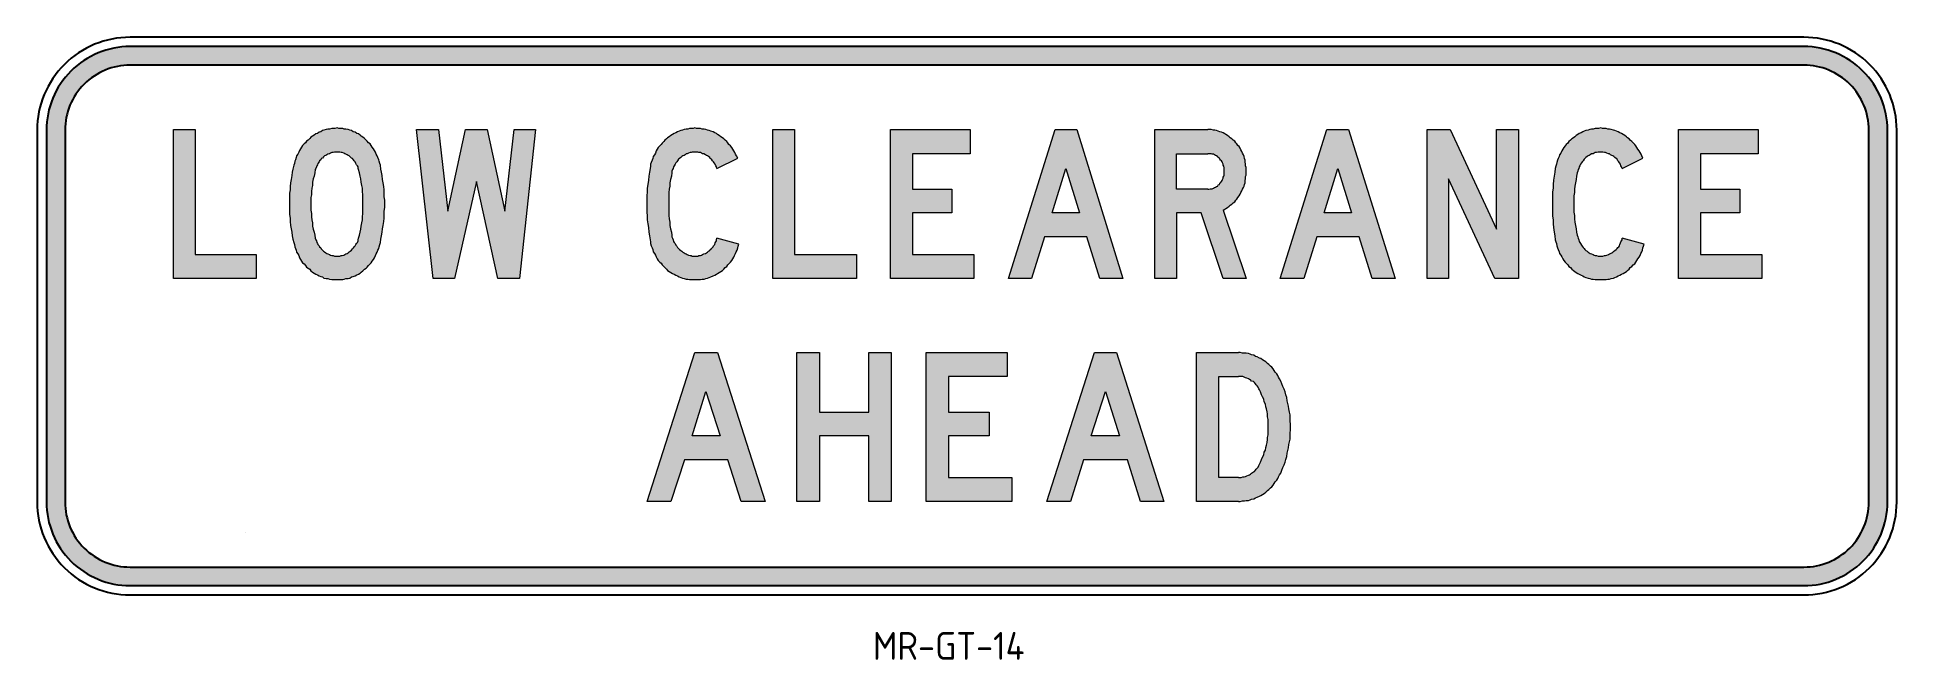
# Model space of a CAD drawing. Extents: x 90 to 290, y 117 to 184.
import ezdxf

# ---------------------------------------------------------------- set-up
doc = ezdxf.new("R2010")
doc.units = 0
doc.header["$LTSCALE"] = 12
doc.header["$MEASUREMENT"] = 0
doc.layers.get('0').update_dxf_attribs({"linetype": 'CONTINUOUS'})
for name, color, linetype in [('L25', 1, 'CONTINUOUS'), ('L35', 3, 'CONTINUOUS'), ('T25', 1, 'CONTINUOUS')]:
    doc.layers.add(name, color=color, linetype=linetype)
doc.styles.add('ISO', font='iso')

msp = doc.modelspace()

# ---------------------------------------------------------------- hatches: boundary and pattern name
at = {"layer": 'L25'}
h = msp.add_hatch(color=256, dxfattribs=at)
edge = h.paths.add_edge_path()
edge.add_line((99.79, 124.55), (279.79, 124.55))
edge.add_arc((279.79, 133.55), 9, 270, 360)
edge.add_line((288.79, 133.55), (288.79, 173.55))
edge.add_arc((279.79, 173.55), 9, 0, 90)
edge.add_line((279.79, 182.55), (99.79, 182.55))
edge.add_arc((99.79, 173.55), 9, 90, 180)
edge.add_line((90.79, 173.55), (90.79, 133.55))
edge.add_arc((99.79, 133.55), 9, 180, 270)
edge = h.paths.add_edge_path(flags=16)
edge.add_line((99.79, 126.55), (279.79, 126.55))
edge.add_arc((279.79, 133.55), 7, 270, 360)
edge.add_line((286.79, 133.55), (286.79, 173.55))
edge.add_arc((279.79, 173.55), 7, 0, 90)
edge.add_line((279.79, 180.55), (99.79, 180.55))
edge.add_arc((99.79, 173.55), 7, 90, 180)
edge.add_line((92.79, 173.55), (92.79, 133.55))
edge.add_arc((99.79, 133.55), 7, 180, 270)
h = msp.add_hatch(color=256, dxfattribs=at)
h.paths.add_polyline_path([(266.32, 173.61), (274.87, 173.61), (274.87, 171.02), (268.68, 171.02), (268.68, 167.19), (272.92, 167.19), (272.92, 164.66), (268.68, 164.66), (268.68, 160.18), (275.28, 160.18), (275.28, 157.58), (266.32, 157.58)])
h.paths.add_polyline_path([(239.27, 173.61), (241.75, 173.61), (246.75, 162.89), (246.75, 173.61), (249.11, 173.61), (249.11, 157.58), (246.58, 157.58), (241.57, 168.31), (241.57, 157.58), (239.27, 157.58)])
h.paths.add_polyline_path([(231.14, 164.66), (228.19, 164.66), (229.66, 169.43)], flags=16)
h.paths.add_polyline_path([(223.48, 157.58), (228.49, 173.61), (230.84, 173.61), (235.85, 157.58), (233.38, 157.58), (231.96, 162.06), (227.43, 162.06), (226.01, 157.58)])
h.paths.add_polyline_path([(201.91, 164.66), (198.96, 164.66), (200.44, 169.43)], flags=16)
h.paths.add_polyline_path([(194.25, 157.58), (199.26, 173.61), (201.61, 173.61), (206.56, 157.58), (204.09, 157.58), (202.67, 162.06), (198.14, 162.06), (196.72, 157.58)])
h.paths.add_polyline_path([(181.58, 173.61), (190.12, 173.61), (190.12, 171.02), (183.93, 171.02), (183.93, 167.19), (188.18, 167.19), (188.18, 164.66), (183.93, 164.66), (183.93, 160.18), (190.53, 160.18), (190.53, 157.58), (181.58, 157.58)])
h.paths.add_polyline_path([(168.91, 173.61), (171.26, 173.61), (171.26, 160.18), (177.92, 160.18), (177.92, 157.58), (168.91, 157.58)])
h.paths.add_polyline_path([(130.6, 173.61), (132.96, 173.61), (133.96, 164.83), (135.85, 173.61), (138.2, 173.61), (140.09, 164.83), (141.09, 173.61), (143.39, 173.61), (141.68, 157.58), (139.32, 157.58), (137.03, 168.02), (134.67, 157.58), (132.37, 157.58)])
h.paths.add_polyline_path([(104.44, 173.61), (106.79, 173.61), (106.79, 160.18), (113.33, 160.18), (113.33, 157.58), (104.44, 157.58)])
h.paths.add_polyline_path([(257.95, 173.79), (257.72, 173.73), (257.54, 173.73), (257.36, 173.73), (257.13, 173.67), (256.95, 173.67), (256.77, 173.61), (256.6, 173.55), (256.36, 173.5), (256.18, 173.44), (256.01, 173.38), (255.83, 173.26), (255.65, 173.2), (255.48, 173.08), (255.3, 172.97), (255.18, 172.85), (255.01, 172.73), (254.83, 172.61), (254.71, 172.49), (254.53, 172.32), (254.42, 172.14), (254.24, 172.02), (254.12, 171.85), (254, 171.67), (253.89, 171.49), (253.77, 171.32), (253.65, 171.08), (253.53, 170.9), (253.47, 170.73), (253.36, 170.49), (253.3, 170.31), (253.24, 170.08), (253.18, 169.9), (253.12, 169.67), (253.06, 169.43), (253, 169.02), (252.94, 168.6), (252.88, 168.19), (252.82, 167.72), (252.82, 167.31), (252.77, 166.9), (252.77, 166.48), (252.77, 166.01), (252.77, 165.6), (252.77, 165.19), (252.77, 164.77), (252.77, 164.3), (252.82, 163.89), (252.82, 163.48), (252.88, 163.07), (252.94, 162.59), (253, 162.18), (253.06, 161.77), (253.12, 161.53), (253.18, 161.36), (253.24, 161.12), (253.3, 160.88), (253.36, 160.71), (253.47, 160.47), (253.53, 160.3), (253.65, 160.12), (253.77, 159.94), (253.89, 159.71), (254, 159.53), (254.12, 159.35), (254.24, 159.23), (254.42, 159.06), (254.53, 158.88), (254.71, 158.76), (254.83, 158.59), (255.01, 158.47), (255.18, 158.35), (255.3, 158.23), (255.48, 158.12), (255.65, 158.06), (255.83, 157.94), (256.01, 157.88), (256.18, 157.76), (256.36, 157.7), (256.6, 157.64), (256.77, 157.58), (256.95, 157.53), (257.13, 157.53), (257.36, 157.47), (257.54, 157.47), (257.72, 157.47), (257.95, 157.47), (258.13, 157.47), (258.31, 157.47), (258.54, 157.47), (258.72, 157.53), (258.89, 157.53), (259.07, 157.58), (259.31, 157.64), (259.48, 157.7), (259.66, 157.76), (259.84, 157.88), (260.01, 157.94), (260.19, 158.06), (260.37, 158.12), (260.54, 158.23), (260.72, 158.35), (260.84, 158.47), (261.02, 158.59), (261.13, 158.76), (261.31, 158.88), (261.43, 159.06), (261.61, 159.18), (261.72, 159.35), (261.84, 159.53), (261.96, 159.71), (262.08, 159.88), (262.19, 160.06), (262.25, 160.3), (262.37, 160.47), (262.43, 160.65), (262.49, 160.88), (262.55, 161.06), (262.61, 161.3), (260.25, 161.95), (260.25, 161.77), (260.19, 161.65), (260.13, 161.53), (260.07, 161.42), (260.01, 161.24), (259.96, 161.12), (259.9, 161), (259.78, 160.94), (259.72, 160.83), (259.6, 160.71), (259.48, 160.59), (259.37, 160.53), (259.25, 160.41), (259.13, 160.35), (259.01, 160.3), (258.89, 160.24), (258.78, 160.18), (258.6, 160.12), (258.48, 160.06), (258.36, 160.06), (258.19, 160), (258.07, 160), (257.95, 160), (257.78, 160), (257.66, 160), (257.48, 160.06), (257.36, 160.06), (257.24, 160.12), (257.13, 160.18), (256.95, 160.24), (256.83, 160.3), (256.71, 160.35), (256.6, 160.41), (256.48, 160.53), (256.36, 160.59), (256.24, 160.71), (256.18, 160.83), (256.07, 160.94), (255.95, 161.06), (255.89, 161.18), (255.77, 161.36), (255.71, 161.47), (255.65, 161.59), (255.59, 161.77), (255.54, 161.95), (255.48, 162.06), (255.42, 162.24), (255.36, 162.59), (255.3, 162.95), (255.24, 163.3), (255.18, 163.65), (255.12, 164.01), (255.12, 164.36), (255.06, 164.72), (255.06, 165.07), (255.06, 165.42), (255.06, 165.78), (255.06, 166.13), (255.06, 166.48), (255.12, 166.84), (255.12, 167.19), (255.18, 167.54), (255.24, 167.9), (255.3, 168.25), (255.36, 168.6), (255.42, 168.96), (255.48, 169.14), (255.54, 169.31), (255.59, 169.43), (255.65, 169.61), (255.71, 169.72), (255.77, 169.9), (255.89, 170.02), (255.95, 170.14), (256.07, 170.25), (256.18, 170.43), (256.24, 170.49), (256.36, 170.61), (256.48, 170.73), (256.6, 170.79), (256.71, 170.84), (256.83, 170.9), (256.95, 171.02), (257.13, 171.02), (257.24, 171.08), (257.36, 171.14), (257.48, 171.14), (257.66, 171.2), (257.78, 171.2), (257.95, 171.2), (258.07, 171.2), (258.19, 171.2), (258.36, 171.14), (258.48, 171.14), (258.6, 171.08), (258.78, 171.02), (258.89, 171.02), (259.01, 170.9), (259.13, 170.84), (259.25, 170.79), (259.37, 170.73), (259.48, 170.61), (259.6, 170.49), (259.72, 170.43), (259.78, 170.25), (259.9, 170.14), (259.96, 170.02), (260.07, 169.9), (260.13, 169.72), (260.19, 169.61), (260.25, 169.43), (262.49, 170.55), (262.37, 170.79), (262.31, 170.96), (262.19, 171.14), (262.08, 171.32), (261.96, 171.49), (261.84, 171.67), (261.72, 171.85), (261.61, 172.02), (261.43, 172.2), (261.31, 172.32), (261.13, 172.49), (261.02, 172.61), (260.84, 172.73), (260.72, 172.85), (260.54, 172.97), (260.37, 173.08), (260.19, 173.2), (260.01, 173.26), (259.84, 173.38), (259.66, 173.44), (259.48, 173.5), (259.31, 173.55), (259.07, 173.61), (258.89, 173.67), (258.72, 173.67), (258.54, 173.73), (258.31, 173.73), (258.13, 173.73)])
h.paths.add_polyline_path([(215.7, 167.19), (212.34, 167.19), (212.34, 171.02), (215.7, 171.02), (215.82, 171.02), (215.93, 171.02), (216.05, 171.02), (216.17, 170.96), (216.29, 170.96), (216.41, 170.9), (216.52, 170.84), (216.64, 170.79), (216.76, 170.67), (216.82, 170.61), (216.94, 170.55), (216.99, 170.43), (217.05, 170.31), (217.17, 170.25), (217.23, 170.14), (217.29, 170.02), (217.35, 169.9), (217.35, 169.78), (217.41, 169.67), (217.47, 169.49), (217.47, 169.37), (217.47, 169.25), (217.47, 169.14), (217.47, 169.02), (217.47, 168.84), (217.47, 168.72), (217.41, 168.6), (217.35, 168.49), (217.35, 168.37), (217.29, 168.25), (217.23, 168.13), (217.17, 168.02), (217.05, 167.9), (216.99, 167.84), (216.94, 167.72), (216.82, 167.66), (216.76, 167.54), (216.64, 167.49), (216.52, 167.43), (216.41, 167.37), (216.29, 167.31), (216.17, 167.25), (216.05, 167.25), (215.93, 167.25), (215.82, 167.19)], flags=16)
h.paths.add_polyline_path([(217.35, 164.95), (219.82, 157.58), (217.35, 157.58), (214.99, 164.66), (212.34, 164.66), (212.34, 157.58), (209.98, 157.58), (209.98, 173.61), (215.7, 173.61), (215.88, 173.61), (216.05, 173.61), (216.29, 173.55), (216.46, 173.55), (216.64, 173.5), (216.82, 173.44), (216.99, 173.38), (217.17, 173.32), (217.35, 173.26), (217.53, 173.14), (217.64, 173.08), (217.82, 172.97), (218, 172.85), (218.11, 172.73), (218.29, 172.61), (218.41, 172.49), (218.59, 172.38), (218.7, 172.2), (218.82, 172.08), (218.94, 171.9), (219.06, 171.79), (219.18, 171.61), (219.23, 171.43), (219.35, 171.26), (219.41, 171.08), (219.53, 170.9), (219.59, 170.73), (219.65, 170.49), (219.71, 170.31), (219.71, 170.14), (219.76, 169.9), (219.76, 169.72), (219.82, 169.55), (219.82, 169.31), (219.82, 169.14), (219.82, 168.9), (219.82, 168.72), (219.76, 168.55), (219.76, 168.31), (219.71, 168.13), (219.71, 167.9), (219.65, 167.72), (219.59, 167.54), (219.53, 167.37), (219.41, 167.19), (219.35, 167.01), (219.23, 166.84), (219.18, 166.66), (219.06, 166.48), (218.94, 166.31), (218.82, 166.13), (218.7, 166.01), (218.59, 165.83), (218.41, 165.72), (218.29, 165.6), (218.11, 165.48), (218, 165.36), (217.82, 165.25), (217.64, 165.13), (217.53, 165.07)])
h.paths.add_polyline_path([(160.54, 173.79), (160.36, 173.73), (160.19, 173.73), (159.95, 173.73), (159.77, 173.67), (159.6, 173.67), (159.36, 173.61), (159.18, 173.55), (159.01, 173.5), (158.83, 173.44), (158.65, 173.38), (158.48, 173.26), (158.3, 173.2), (158.12, 173.08), (157.95, 172.97), (157.77, 172.85), (157.59, 172.73), (157.47, 172.61), (157.3, 172.49), (157.18, 172.32), (157, 172.14), (156.89, 172.02), (156.77, 171.85), (156.59, 171.67), (156.47, 171.49), (156.35, 171.32), (156.3, 171.08), (156.18, 170.9), (156.06, 170.73), (156, 170.49), (155.94, 170.31), (155.82, 170.08), (155.77, 169.9), (155.77, 169.67), (155.71, 169.43), (155.65, 169.02), (155.59, 168.6), (155.53, 168.19), (155.47, 167.72), (155.41, 167.31), (155.41, 166.9), (155.35, 166.48), (155.35, 166.01), (155.35, 165.6), (155.35, 165.19), (155.35, 164.77), (155.41, 164.3), (155.41, 163.89), (155.47, 163.48), (155.53, 163.07), (155.59, 162.59), (155.65, 162.18), (155.71, 161.77), (155.77, 161.53), (155.77, 161.36), (155.82, 161.12), (155.94, 160.88), (156, 160.71), (156.06, 160.47), (156.18, 160.3), (156.3, 160.12), (156.35, 159.94), (156.47, 159.71), (156.59, 159.53), (156.77, 159.35), (156.89, 159.23), (157, 159.06), (157.18, 158.88), (157.3, 158.76), (157.47, 158.59), (157.59, 158.47), (157.77, 158.35), (157.95, 158.23), (158.12, 158.12), (158.3, 158.06), (158.48, 157.94), (158.65, 157.88), (158.83, 157.76), (159.01, 157.7), (159.18, 157.64), (159.36, 157.58), (159.6, 157.53), (159.77, 157.53), (159.95, 157.47), (160.19, 157.47), (160.36, 157.47), (160.54, 157.47), (160.72, 157.47), (160.95, 157.47), (161.13, 157.47), (161.3, 157.53), (161.54, 157.53), (161.72, 157.58), (161.89, 157.64), (162.07, 157.7), (162.25, 157.76), (162.48, 157.88), (162.66, 157.94), (162.84, 158.06), (162.95, 158.12), (163.13, 158.23), (163.31, 158.35), (163.49, 158.47), (163.66, 158.59), (163.78, 158.76), (163.96, 158.88), (164.07, 159.06), (164.19, 159.18), (164.37, 159.35), (164.49, 159.53), (164.61, 159.71), (164.72, 159.88), (164.78, 160.06), (164.9, 160.3), (164.96, 160.47), (165.08, 160.65), (165.14, 160.88), (165.19, 161.06), (165.25, 161.3), (162.9, 161.95), (162.84, 161.77), (162.84, 161.65), (162.78, 161.53), (162.72, 161.42), (162.66, 161.24), (162.54, 161.12), (162.48, 161), (162.42, 160.94), (162.31, 160.83), (162.19, 160.71), (162.13, 160.59), (162.01, 160.53), (161.89, 160.41), (161.78, 160.35), (161.66, 160.3), (161.48, 160.24), (161.36, 160.18), (161.25, 160.12), (161.13, 160.06), (160.95, 160.06), (160.83, 160), (160.72, 160), (160.54, 160), (160.42, 160), (160.24, 160), (160.13, 160.06), (160.01, 160.06), (159.83, 160.12), (159.71, 160.18), (159.6, 160.24), (159.48, 160.3), (159.36, 160.35), (159.24, 160.41), (159.12, 160.53), (159.01, 160.59), (158.89, 160.71), (158.77, 160.83), (158.65, 160.94), (158.59, 161.06), (158.48, 161.18), (158.42, 161.36), (158.3, 161.47), (158.24, 161.59), (158.18, 161.77), (158.12, 161.95), (158.06, 162.06), (158.06, 162.24), (158, 162.59), (157.89, 162.95), (157.83, 163.3), (157.83, 163.65), (157.77, 164.01), (157.71, 164.36), (157.71, 164.72), (157.71, 165.07), (157.71, 165.42), (157.71, 165.78), (157.71, 166.13), (157.71, 166.48), (157.71, 166.84), (157.77, 167.19), (157.83, 167.54), (157.83, 167.9), (157.89, 168.25), (158, 168.6), (158.06, 168.96), (158.06, 169.14), (158.12, 169.31), (158.18, 169.43), (158.24, 169.61), (158.3, 169.72), (158.42, 169.9), (158.48, 170.02), (158.59, 170.14), (158.65, 170.25), (158.77, 170.43), (158.89, 170.49), (159.01, 170.61), (159.12, 170.73), (159.24, 170.79), (159.36, 170.84), (159.48, 170.9), (159.6, 171.02), (159.71, 171.02), (159.83, 171.08), (160.01, 171.14), (160.13, 171.14), (160.24, 171.2), (160.42, 171.2), (160.54, 171.2), (160.72, 171.2), (160.83, 171.2), (160.95, 171.14), (161.13, 171.14), (161.25, 171.08), (161.36, 171.02), (161.48, 171.02), (161.66, 170.9), (161.78, 170.84), (161.89, 170.79), (162.01, 170.73), (162.13, 170.61), (162.19, 170.49), (162.31, 170.43), (162.42, 170.25), (162.54, 170.14), (162.6, 170.02), (162.72, 169.9), (162.78, 169.72), (162.84, 169.61), (162.9, 169.43), (165.14, 170.55), (165.02, 170.79), (164.9, 170.96), (164.84, 171.14), (164.72, 171.32), (164.61, 171.49), (164.49, 171.67), (164.37, 171.85), (164.19, 172.02), (164.07, 172.2), (163.96, 172.32), (163.78, 172.49), (163.66, 172.61), (163.49, 172.73), (163.31, 172.85), (163.13, 172.97), (162.95, 173.08), (162.84, 173.2), (162.66, 173.26), (162.48, 173.38), (162.25, 173.44), (162.07, 173.5), (161.89, 173.55), (161.72, 173.61), (161.54, 173.67), (161.3, 173.67), (161.13, 173.73), (160.95, 173.73), (160.72, 173.73)])
h.paths.add_polyline_path([(122.06, 171.2), (121.88, 171.2), (121.76, 171.2), (121.64, 171.14), (121.47, 171.14), (121.35, 171.08), (121.23, 171.02), (121.05, 170.96), (120.94, 170.9), (120.82, 170.84), (120.7, 170.79), (120.58, 170.67), (120.47, 170.55), (120.35, 170.49), (120.29, 170.37), (120.17, 170.25), (120.11, 170.14), (119.99, 169.96), (119.94, 169.84), (119.88, 169.72), (119.82, 169.61), (119.76, 169.43), (119.7, 169.31), (119.64, 168.96), (119.58, 168.6), (119.46, 168.31), (119.4, 167.96), (119.4, 167.6), (119.35, 167.31), (119.29, 166.95), (119.29, 166.6), (119.23, 166.31), (119.23, 165.95), (119.23, 165.6), (119.23, 165.25), (119.23, 164.95), (119.29, 164.6), (119.29, 164.24), (119.35, 163.89), (119.4, 163.6), (119.4, 163.24), (119.46, 162.89), (119.58, 162.59), (119.64, 162.24), (119.7, 161.95), (119.76, 161.77), (119.82, 161.65), (119.88, 161.47), (119.94, 161.36), (119.99, 161.24), (120.11, 161.12), (120.17, 161), (120.29, 160.88), (120.35, 160.77), (120.47, 160.65), (120.58, 160.53), (120.7, 160.47), (120.82, 160.35), (120.94, 160.3), (121.05, 160.24), (121.23, 160.18), (121.35, 160.12), (121.47, 160.06), (121.64, 160.06), (121.76, 160), (121.88, 160), (122.06, 160), (122.17, 160), (122.35, 160), (122.47, 160.06), (122.59, 160.06), (122.76, 160.12), (122.88, 160.18), (123, 160.24), (123.12, 160.3), (123.24, 160.35), (123.35, 160.47), (123.47, 160.53), (123.59, 160.65), (123.71, 160.77), (123.82, 160.88), (123.88, 161), (124, 161.12), (124.06, 161.24), (124.12, 161.36), (124.24, 161.47), (124.3, 161.65), (124.3, 161.77), (124.36, 161.95), (124.47, 162.24), (124.53, 162.59), (124.59, 162.89), (124.65, 163.24), (124.71, 163.6), (124.77, 163.89), (124.77, 164.24), (124.83, 164.6), (124.83, 164.95), (124.83, 165.25), (124.83, 165.6), (124.83, 165.95), (124.83, 166.31), (124.83, 166.6), (124.77, 166.95), (124.77, 167.31), (124.71, 167.6), (124.65, 167.96), (124.59, 168.31), (124.53, 168.6), (124.47, 168.96), (124.36, 169.31), (124.3, 169.43), (124.3, 169.61), (124.24, 169.72), (124.12, 169.84), (124.06, 169.96), (124, 170.14), (123.88, 170.25), (123.82, 170.37), (123.71, 170.49), (123.59, 170.55), (123.47, 170.67), (123.35, 170.79), (123.24, 170.84), (123.12, 170.9), (123, 170.96), (122.88, 171.02), (122.76, 171.08), (122.59, 171.14), (122.47, 171.14), (122.35, 171.2), (122.17, 171.2)], flags=16)
h.paths.add_polyline_path([(122.06, 173.79), (121.82, 173.73), (121.64, 173.73), (121.47, 173.73), (121.23, 173.67), (121.05, 173.67), (120.88, 173.61), (120.64, 173.55), (120.47, 173.5), (120.29, 173.38), (120.11, 173.32), (119.94, 173.2), (119.76, 173.14), (119.58, 173.02), (119.4, 172.91), (119.23, 172.79), (119.11, 172.67), (118.93, 172.49), (118.76, 172.38), (118.64, 172.2), (118.52, 172.08), (118.34, 171.9), (118.23, 171.73), (118.11, 171.55), (117.99, 171.37), (117.93, 171.2), (117.81, 170.96), (117.7, 170.79), (117.64, 170.61), (117.58, 170.37), (117.52, 170.2), (117.46, 169.96), (117.4, 169.78), (117.28, 169.37), (117.22, 169.02), (117.17, 168.66), (117.11, 168.25), (117.05, 167.9), (116.99, 167.49), (116.99, 167.13), (116.93, 166.78), (116.93, 166.37), (116.93, 166.01), (116.93, 165.6), (116.93, 165.25), (116.93, 164.83), (116.93, 164.48), (116.99, 164.07), (116.99, 163.71), (117.05, 163.3), (117.11, 162.95), (117.17, 162.59), (117.22, 162.18), (117.28, 161.83), (117.4, 161.47), (117.46, 161.24), (117.52, 161), (117.58, 160.83), (117.64, 160.65), (117.7, 160.41), (117.81, 160.24), (117.93, 160.06), (117.99, 159.82), (118.11, 159.65), (118.23, 159.47), (118.34, 159.29), (118.52, 159.18), (118.64, 159), (118.76, 158.82), (118.93, 158.7), (119.11, 158.59), (119.23, 158.41), (119.4, 158.29), (119.58, 158.17), (119.76, 158.06), (119.94, 158), (120.11, 157.88), (120.29, 157.82), (120.47, 157.76), (120.64, 157.64), (120.88, 157.58), (121.05, 157.58), (121.23, 157.53), (121.47, 157.47), (121.64, 157.47), (121.82, 157.47), (122.06, 157.47), (122.23, 157.47), (122.41, 157.47), (122.65, 157.47), (122.82, 157.53), (123, 157.58), (123.24, 157.58), (123.41, 157.64), (123.59, 157.76), (123.77, 157.82), (124, 157.88), (124.18, 158), (124.36, 158.06), (124.53, 158.17), (124.65, 158.29), (124.83, 158.41), (125, 158.59), (125.18, 158.7), (125.3, 158.82), (125.42, 159), (125.59, 159.18), (125.71, 159.29), (125.83, 159.47), (125.95, 159.65), (126.06, 159.82), (126.18, 160.06), (126.24, 160.24), (126.36, 160.41), (126.42, 160.65), (126.54, 160.83), (126.59, 161), (126.65, 161.24), (126.71, 161.47), (126.77, 161.83), (126.83, 162.18), (126.89, 162.59), (126.95, 162.95), (127.01, 163.3), (127.07, 163.71), (127.12, 164.07), (127.12, 164.48), (127.12, 164.83), (127.18, 165.25), (127.18, 165.6), (127.18, 166.01), (127.12, 166.37), (127.12, 166.78), (127.12, 167.13), (127.07, 167.49), (127.01, 167.9), (126.95, 168.25), (126.89, 168.66), (126.83, 169.02), (126.77, 169.37), (126.71, 169.78), (126.65, 169.96), (126.59, 170.2), (126.54, 170.37), (126.42, 170.61), (126.36, 170.79), (126.24, 170.96), (126.18, 171.2), (126.06, 171.37), (125.95, 171.55), (125.83, 171.73), (125.71, 171.9), (125.59, 172.08), (125.42, 172.2), (125.3, 172.38), (125.18, 172.49), (125, 172.67), (124.83, 172.79), (124.65, 172.91), (124.53, 173.02), (124.36, 173.14), (124.18, 173.2), (124, 173.32), (123.77, 173.38), (123.59, 173.5), (123.41, 173.55), (123.24, 173.61), (123, 173.67), (122.82, 173.67), (122.65, 173.73), (122.41, 173.73), (122.23, 173.73)])
h = msp.add_hatch(color=256, dxfattribs=at)
h.paths.add_polyline_path([(206.21, 140.67), (203.15, 140.67), (204.68, 145.44)], flags=16)
h.paths.add_polyline_path([(198.37, 133.6), (203.5, 149.63), (205.86, 149.63), (210.98, 133.6), (208.45, 133.6), (207.04, 138.08), (202.32, 138.08), (200.91, 133.6)])
h.paths.add_polyline_path([(185.41, 149.63), (194.13, 149.63), (194.13, 147.04), (187.82, 147.04), (187.82, 143.21), (192.18, 143.21), (192.18, 140.67), (187.82, 140.67), (187.82, 136.19), (194.6, 136.19), (194.6, 133.6), (185.41, 133.6)])
h.paths.add_polyline_path([(171.5, 149.63), (173.92, 149.63), (173.92, 143.21), (179.22, 143.21), (179.22, 149.63), (181.64, 149.63), (181.64, 133.6), (179.22, 133.6), (179.22, 140.67), (173.92, 140.67), (173.92, 133.6), (171.5, 133.6)])
h.paths.add_polyline_path([(163.25, 140.67), (160.24, 140.67), (161.72, 145.44)], flags=16)
h.paths.add_polyline_path([(155.41, 133.6), (160.54, 149.63), (162.95, 149.63), (168.08, 133.6), (165.49, 133.6), (164.07, 138.08), (159.42, 138.08), (157.95, 133.6)])
h.paths.add_polyline_path([(219, 136.19), (216.88, 136.19), (216.88, 147.04), (219, 147.04), (219.18, 147.04), (219.29, 147.04), (219.47, 147.04), (219.59, 146.98), (219.76, 146.92), (219.88, 146.86), (220.06, 146.8), (220.18, 146.74), (220.29, 146.68), (220.41, 146.56), (220.59, 146.51), (220.71, 146.39), (220.83, 146.27), (220.88, 146.15), (221, 146.03), (221.12, 145.92), (221.18, 145.74), (221.24, 145.62), (221.36, 145.39), (221.47, 145.09), (221.59, 144.86), (221.71, 144.62), (221.77, 144.33), (221.89, 144.09), (221.95, 143.79), (222, 143.56), (222.06, 143.26), (222.12, 143.03), (222.12, 142.73), (222.18, 142.44), (222.18, 142.14), (222.18, 141.91), (222.18, 141.61), (222.18, 141.32), (222.18, 141.08), (222.18, 140.79), (222.12, 140.49), (222.12, 140.26), (222.06, 139.96), (222, 139.67), (221.95, 139.43), (221.89, 139.14), (221.77, 138.9), (221.71, 138.61), (221.59, 138.37), (221.47, 138.14), (221.36, 137.84), (221.24, 137.61), (221.18, 137.49), (221.12, 137.31), (221, 137.19), (220.88, 137.08), (220.83, 136.96), (220.71, 136.84), (220.59, 136.78), (220.41, 136.66), (220.29, 136.55), (220.18, 136.49), (220.06, 136.43), (219.88, 136.37), (219.76, 136.31), (219.59, 136.25), (219.47, 136.25), (219.29, 136.19), (219.18, 136.19)], flags=16)
h.paths.add_polyline_path([(219, 133.6), (214.46, 133.6), (214.46, 149.63), (219, 149.63), (219.18, 149.63), (219.41, 149.57), (219.65, 149.57), (219.82, 149.57), (220.06, 149.51), (220.24, 149.45), (220.41, 149.39), (220.65, 149.33), (220.83, 149.22), (221, 149.16), (221.24, 149.04), (221.41, 148.98), (221.59, 148.86), (221.77, 148.74), (221.95, 148.63), (222.12, 148.45), (222.24, 148.33), (222.42, 148.16), (222.59, 148.04), (222.71, 147.86), (222.83, 147.68), (222.95, 147.51), (223.12, 147.33), (223.24, 147.15), (223.3, 146.98), (223.42, 146.8), (223.54, 146.56), (223.65, 146.27), (223.77, 145.98), (223.89, 145.68), (224.01, 145.39), (224.07, 145.09), (224.18, 144.8), (224.24, 144.44), (224.3, 144.15), (224.36, 143.85), (224.42, 143.56), (224.48, 143.21), (224.54, 142.91), (224.54, 142.56), (224.54, 142.26), (224.6, 141.91), (224.6, 141.61), (224.6, 141.32), (224.54, 140.97), (224.54, 140.67), (224.54, 140.32), (224.48, 140.02), (224.42, 139.73), (224.36, 139.37), (224.3, 139.08), (224.24, 138.79), (224.18, 138.43), (224.07, 138.14), (224.01, 137.84), (223.89, 137.55), (223.77, 137.25), (223.65, 136.96), (223.54, 136.66), (223.42, 136.49), (223.3, 136.25), (223.24, 136.07), (223.12, 135.9), (222.95, 135.72), (222.83, 135.54), (222.71, 135.37), (222.59, 135.19), (222.42, 135.07), (222.24, 134.9), (222.12, 134.78), (221.95, 134.6), (221.77, 134.48), (221.59, 134.37), (221.41, 134.25), (221.24, 134.19), (221, 134.07), (220.83, 134.01), (220.65, 133.89), (220.41, 133.84), (220.24, 133.78), (220.06, 133.72), (219.82, 133.72), (219.65, 133.66), (219.41, 133.66), (219.18, 133.6)])

# ---------------------------------------------------------------- linework, layer by layer
at = {"color": 1, "lineweight": 0}
for points in [[(104.44, 173.61), (106.79, 173.61), (106.79, 160.18), (113.33, 160.18), (113.33, 157.58), (104.44, 157.58), (104.44, 173.61), (104.44, 173.61)], [(122.06, 173.79), (121.82, 173.73), (121.64, 173.73), (121.47, 173.73), (121.23, 173.67), (121.05, 173.67), (120.88, 173.61), (120.64, 173.55), (120.47, 173.5), (120.29, 173.38), (120.11, 173.32), (119.94, 173.2), (119.76, 173.14), (119.58, 173.02), (119.4, 172.91), (119.23, 172.79), (119.11, 172.67), (118.93, 172.49), (118.76, 172.38), (118.64, 172.2), (118.52, 172.08), (118.34, 171.9), (118.23, 171.73), (118.11, 171.55), (117.99, 171.37), (117.93, 171.2), (117.81, 170.96), (117.7, 170.79), (117.64, 170.61), (117.58, 170.37), (117.52, 170.2), (117.46, 169.96), (117.4, 169.78)], [(126.71, 169.78), (126.65, 169.96), (126.59, 170.2), (126.54, 170.37), (126.42, 170.61), (126.36, 170.79), (126.24, 170.96), (126.18, 171.2), (126.06, 171.37), (125.95, 171.55), (125.83, 171.73), (125.71, 171.9), (125.59, 172.08), (125.42, 172.2), (125.3, 172.38), (125.18, 172.49), (125, 172.67), (124.83, 172.79), (124.65, 172.91), (124.53, 173.02), (124.36, 173.14), (124.18, 173.2), (124, 173.32), (123.77, 173.38), (123.59, 173.5), (123.41, 173.55), (123.24, 173.61), (123, 173.67), (122.82, 173.67), (122.65, 173.73), (122.41, 173.73), (122.23, 173.73), (122.06, 173.79)], [(130.6, 173.61), (132.96, 173.61), (133.96, 164.83), (135.85, 173.61), (138.2, 173.61), (140.09, 164.83), (141.09, 173.61), (143.39, 173.61), (141.68, 157.58), (139.32, 157.58), (137.03, 168.02), (134.67, 157.58), (132.37, 157.58), (130.6, 173.61), (130.6, 173.61)], [(160.54, 173.79), (160.36, 173.73), (160.19, 173.73), (159.95, 173.73), (159.77, 173.67), (159.6, 173.67), (159.36, 173.61), (159.18, 173.55), (159.01, 173.5), (158.83, 173.44), (158.65, 173.38), (158.48, 173.26), (158.3, 173.2), (158.12, 173.08), (157.95, 172.97), (157.77, 172.85), (157.59, 172.73), (157.47, 172.61), (157.3, 172.49), (157.18, 172.32), (157, 172.14), (156.89, 172.02), (156.77, 171.85), (156.59, 171.67), (156.47, 171.49), (156.35, 171.32), (156.3, 171.08), (156.18, 170.9), (156.06, 170.73), (156, 170.49), (155.94, 170.31), (155.82, 170.08), (155.77, 169.9), (155.77, 169.67), (155.71, 169.43), (155.65, 169.02), (155.59, 168.6), (155.53, 168.19), (155.47, 167.72), (155.41, 167.31), (155.41, 166.9), (155.35, 166.48), (155.35, 166.01), (155.35, 165.6), (155.35, 165.19), (155.35, 164.77), (155.41, 164.3), (155.41, 163.89), (155.47, 163.48), (155.53, 163.07), (155.59, 162.59), (155.65, 162.18), (155.71, 161.77), (155.77, 161.53), (155.77, 161.36), (155.82, 161.12), (155.94, 160.88), (156, 160.71), (156.06, 160.47), (156.18, 160.3), (156.3, 160.12), (156.35, 159.94), (156.47, 159.71), (156.59, 159.53), (156.77, 159.35), (156.89, 159.23), (157, 159.06), (157.18, 158.88), (157.3, 158.76), (157.47, 158.59), (157.59, 158.47), (157.77, 158.35), (157.95, 158.23), (158.12, 158.12), (158.3, 158.06), (158.48, 157.94), (158.65, 157.88), (158.83, 157.76), (159.01, 157.7), (159.18, 157.64), (159.36, 157.58), (159.6, 157.53), (159.77, 157.53), (159.95, 157.47), (160.19, 157.47), (160.36, 157.47), (160.54, 157.47), (160.72, 157.47), (160.95, 157.47), (161.13, 157.47), (161.3, 157.53), (161.54, 157.53), (161.72, 157.58), (161.89, 157.64), (162.07, 157.7), (162.25, 157.76), (162.48, 157.88), (162.66, 157.94), (162.84, 158.06), (162.95, 158.12), (163.13, 158.23), (163.31, 158.35), (163.49, 158.47), (163.66, 158.59), (163.78, 158.76), (163.96, 158.88), (164.07, 159.06), (164.19, 159.18), (164.37, 159.35), (164.49, 159.53), (164.61, 159.71), (164.72, 159.88), (164.78, 160.06), (164.9, 160.3), (164.96, 160.47), (165.08, 160.65), (165.14, 160.88), (165.19, 161.06), (165.25, 161.3), (162.9, 161.95)], [(163.96, 172.32), (163.78, 172.49), (163.66, 172.61), (163.49, 172.73), (163.31, 172.85), (163.13, 172.97), (162.95, 173.08), (162.84, 173.2), (162.66, 173.26), (162.48, 173.38), (162.25, 173.44), (162.07, 173.5), (161.89, 173.55), (161.72, 173.61), (161.54, 173.67), (161.3, 173.67), (161.13, 173.73), (160.95, 173.73), (160.72, 173.73), (160.54, 173.79)], [(165.14, 170.55), (165.02, 170.79), (164.9, 170.96), (164.84, 171.14), (164.72, 171.32), (164.61, 171.49), (164.49, 171.67), (164.37, 171.85), (164.19, 172.02), (164.07, 172.2), (163.96, 172.32)], [(168.91, 173.61), (171.26, 173.61), (171.26, 160.18), (177.92, 160.18), (177.92, 157.58), (168.91, 157.58), (168.91, 173.61), (168.91, 173.61)], [(181.58, 173.61), (190.12, 173.61), (190.12, 171.02), (183.93, 171.02), (183.93, 167.19), (188.18, 167.19), (188.18, 164.66), (183.93, 164.66), (183.93, 160.18), (190.53, 160.18), (190.53, 157.58), (181.58, 157.58), (181.58, 173.61), (181.58, 173.61)], [(194.25, 157.58), (199.26, 173.61), (201.61, 173.61), (206.56, 157.58), (204.09, 157.58), (202.67, 162.06), (198.14, 162.06), (196.72, 157.58), (194.25, 157.58), (194.25, 157.58)], [(217.35, 164.95), (219.82, 157.58), (217.35, 157.58), (214.99, 164.66), (212.34, 164.66), (212.34, 157.58), (209.98, 157.58), (209.98, 173.61)], [(209.98, 173.61), (215.7, 173.61)], [(219.82, 169.14), (219.82, 169.31), (219.82, 169.55), (219.76, 169.72), (219.76, 169.9), (219.71, 170.14), (219.71, 170.31), (219.65, 170.49), (219.59, 170.73), (219.53, 170.9), (219.41, 171.08), (219.35, 171.26), (219.23, 171.43), (219.18, 171.61), (219.06, 171.79), (218.94, 171.9), (218.82, 172.08), (218.7, 172.2), (218.59, 172.38), (218.41, 172.49), (218.29, 172.61), (218.11, 172.73), (218, 172.85), (217.82, 172.97), (217.64, 173.08), (217.53, 173.14), (217.35, 173.26), (217.17, 173.32), (216.99, 173.38), (216.82, 173.44), (216.64, 173.5), (216.46, 173.55), (216.29, 173.55), (216.05, 173.61), (215.88, 173.61), (215.7, 173.61)], [(223.48, 157.58), (228.49, 173.61), (230.84, 173.61), (235.85, 157.58), (233.38, 157.58), (231.96, 162.06), (227.43, 162.06), (226.01, 157.58), (223.48, 157.58), (223.48, 157.58)], [(239.27, 173.61), (241.75, 173.61), (246.75, 162.89), (246.75, 173.61), (249.11, 173.61), (249.11, 157.58), (246.58, 157.58), (241.57, 168.31), (241.57, 157.58), (239.27, 157.58), (239.27, 173.61), (239.27, 173.61)], [(257.95, 173.79), (257.72, 173.73), (257.54, 173.73), (257.36, 173.73), (257.13, 173.67), (256.95, 173.67), (256.77, 173.61), (256.6, 173.55), (256.36, 173.5), (256.18, 173.44), (256.01, 173.38), (255.83, 173.26), (255.65, 173.2), (255.48, 173.08), (255.3, 172.97), (255.18, 172.85), (255.01, 172.73), (254.83, 172.61), (254.71, 172.49), (254.53, 172.32), (254.42, 172.14), (254.24, 172.02), (254.12, 171.85), (254, 171.67), (253.89, 171.49), (253.77, 171.32), (253.65, 171.08), (253.53, 170.9), (253.47, 170.73), (253.36, 170.49), (253.3, 170.31), (253.24, 170.08), (253.18, 169.9), (253.12, 169.67), (253.06, 169.43), (253, 169.02), (252.94, 168.6), (252.88, 168.19), (252.82, 167.72), (252.82, 167.31), (252.77, 166.9), (252.77, 166.48), (252.77, 166.01), (252.77, 165.6), (252.77, 165.19), (252.77, 164.77), (252.77, 164.3), (252.82, 163.89), (252.82, 163.48), (252.88, 163.07), (252.94, 162.59), (253, 162.18), (253.06, 161.77), (253.12, 161.53), (253.18, 161.36), (253.24, 161.12), (253.3, 160.88), (253.36, 160.71), (253.47, 160.47), (253.53, 160.3), (253.65, 160.12), (253.77, 159.94), (253.89, 159.71), (254, 159.53), (254.12, 159.35), (254.24, 159.23), (254.42, 159.06), (254.53, 158.88), (254.71, 158.76), (254.83, 158.59), (255.01, 158.47), (255.18, 158.35), (255.3, 158.23), (255.48, 158.12), (255.65, 158.06), (255.83, 157.94), (256.01, 157.88), (256.18, 157.76), (256.36, 157.7), (256.6, 157.64), (256.77, 157.58), (256.95, 157.53), (257.13, 157.53), (257.36, 157.47), (257.54, 157.47), (257.72, 157.47), (257.95, 157.47), (258.13, 157.47), (258.31, 157.47), (258.54, 157.47), (258.72, 157.53), (258.89, 157.53), (259.07, 157.58), (259.31, 157.64), (259.48, 157.7), (259.66, 157.76), (259.84, 157.88), (260.01, 157.94), (260.19, 158.06), (260.37, 158.12), (260.54, 158.23), (260.72, 158.35), (260.84, 158.47), (261.02, 158.59), (261.13, 158.76), (261.31, 158.88), (261.43, 159.06), (261.61, 159.18), (261.72, 159.35), (261.84, 159.53), (261.96, 159.71), (262.08, 159.88), (262.19, 160.06), (262.25, 160.3), (262.37, 160.47), (262.43, 160.65), (262.49, 160.88), (262.55, 161.06), (262.61, 161.3), (260.25, 161.95)], [(261.31, 172.32), (261.13, 172.49), (261.02, 172.61), (260.84, 172.73), (260.72, 172.85), (260.54, 172.97), (260.37, 173.08), (260.19, 173.2), (260.01, 173.26), (259.84, 173.38), (259.66, 173.44), (259.48, 173.5), (259.31, 173.55), (259.07, 173.61), (258.89, 173.67), (258.72, 173.67), (258.54, 173.73), (258.31, 173.73), (258.13, 173.73), (257.95, 173.79)], [(262.49, 170.55), (262.37, 170.79), (262.31, 170.96), (262.19, 171.14), (262.08, 171.32), (261.96, 171.49), (261.84, 171.67), (261.72, 171.85), (261.61, 172.02), (261.43, 172.2), (261.31, 172.32)], [(266.32, 173.61), (274.87, 173.61), (274.87, 171.02), (268.68, 171.02), (268.68, 167.19), (272.92, 167.19), (272.92, 164.66), (268.68, 164.66), (268.68, 160.18), (275.28, 160.18), (275.28, 157.58), (266.32, 157.58), (266.32, 173.61), (266.32, 173.61)], [(122.06, 171.2), (121.88, 171.2), (121.76, 171.2), (121.64, 171.14), (121.47, 171.14), (121.35, 171.08), (121.23, 171.02), (121.05, 170.96), (120.94, 170.9), (120.82, 170.84), (120.7, 170.79), (120.58, 170.67), (120.47, 170.55), (120.35, 170.49), (120.29, 170.37), (120.17, 170.25), (120.11, 170.14), (119.99, 169.96), (119.94, 169.84), (119.88, 169.72), (119.82, 169.61), (119.76, 169.43), (119.7, 169.31)], [(124.36, 169.31), (124.3, 169.43), (124.3, 169.61), (124.24, 169.72), (124.12, 169.84), (124.06, 169.96), (124, 170.14), (123.88, 170.25), (123.82, 170.37), (123.71, 170.49), (123.59, 170.55), (123.47, 170.67), (123.35, 170.79), (123.24, 170.84), (123.12, 170.9), (123, 170.96), (122.88, 171.02), (122.76, 171.08), (122.59, 171.14), (122.47, 171.14), (122.35, 171.2), (122.17, 171.2), (122.06, 171.2)], [(160.54, 171.2), (160.42, 171.2), (160.24, 171.2), (160.13, 171.14), (160.01, 171.14), (159.83, 171.08), (159.71, 171.02), (159.6, 171.02), (159.48, 170.9), (159.36, 170.84), (159.24, 170.79), (159.12, 170.73), (159.01, 170.61), (158.89, 170.49), (158.77, 170.43), (158.65, 170.25), (158.59, 170.14), (158.48, 170.02), (158.42, 169.9), (158.3, 169.72), (158.24, 169.61), (158.18, 169.43), (158.12, 169.31), (158.06, 169.14), (158.06, 168.96), (158, 168.6), (157.89, 168.25), (157.83, 167.9), (157.83, 167.54), (157.77, 167.19), (157.71, 166.84), (157.71, 166.48), (157.71, 166.13), (157.71, 165.78), (157.71, 165.42), (157.71, 165.07), (157.71, 164.72), (157.71, 164.36), (157.77, 164.01), (157.83, 163.65), (157.83, 163.3), (157.89, 162.95), (158, 162.59), (158.06, 162.24), (158.06, 162.06), (158.12, 161.95), (158.18, 161.77), (158.24, 161.59), (158.3, 161.47), (158.42, 161.36), (158.48, 161.18), (158.59, 161.06), (158.65, 160.94), (158.77, 160.83), (158.89, 160.71), (159.01, 160.59), (159.12, 160.53), (159.24, 160.41), (159.36, 160.35), (159.48, 160.3), (159.6, 160.24), (159.71, 160.18), (159.83, 160.12), (160.01, 160.06), (160.13, 160.06), (160.24, 160), (160.42, 160), (160.54, 160), (160.72, 160), (160.83, 160), (160.95, 160.06), (161.13, 160.06), (161.25, 160.12), (161.36, 160.18), (161.48, 160.24), (161.66, 160.3), (161.78, 160.35), (161.89, 160.41), (162.01, 160.53), (162.13, 160.59), (162.19, 160.71), (162.31, 160.83), (162.42, 160.94), (162.48, 161), (162.54, 161.12), (162.66, 161.24), (162.72, 161.42), (162.78, 161.53), (162.84, 161.65), (162.84, 161.77), (162.9, 161.95)], [(162.31, 170.43), (162.19, 170.49), (162.13, 170.61), (162.01, 170.73), (161.89, 170.79), (161.78, 170.84), (161.66, 170.9), (161.48, 171.02), (161.36, 171.02), (161.25, 171.08), (161.13, 171.14), (160.95, 171.14), (160.83, 171.2), (160.72, 171.2), (160.54, 171.2)], [(162.9, 169.43), (162.84, 169.61), (162.78, 169.72), (162.72, 169.9), (162.6, 170.02), (162.54, 170.14), (162.42, 170.25), (162.31, 170.43)], [(162.9, 169.43), (165.14, 170.55)], [(215.7, 167.19), (212.34, 167.19), (212.34, 171.02)], [(212.34, 171.02), (215.7, 171.02)], [(217.47, 169.14), (217.47, 169.25), (217.47, 169.37), (217.47, 169.49), (217.41, 169.67), (217.35, 169.78), (217.35, 169.9), (217.29, 170.02), (217.23, 170.14), (217.17, 170.25), (217.05, 170.31), (216.99, 170.43), (216.94, 170.55), (216.82, 170.61), (216.76, 170.67), (216.64, 170.79), (216.52, 170.84), (216.41, 170.9), (216.29, 170.96), (216.17, 170.96), (216.05, 171.02), (215.93, 171.02), (215.82, 171.02), (215.7, 171.02)], [(257.95, 171.2), (257.78, 171.2), (257.66, 171.2), (257.48, 171.14), (257.36, 171.14), (257.24, 171.08), (257.13, 171.02), (256.95, 171.02), (256.83, 170.9), (256.71, 170.84), (256.6, 170.79), (256.48, 170.73), (256.36, 170.61), (256.24, 170.49), (256.18, 170.43), (256.07, 170.25), (255.95, 170.14), (255.89, 170.02), (255.77, 169.9), (255.71, 169.72), (255.65, 169.61), (255.59, 169.43), (255.54, 169.31), (255.48, 169.14), (255.42, 168.96), (255.36, 168.6), (255.3, 168.25), (255.24, 167.9), (255.18, 167.54), (255.12, 167.19), (255.12, 166.84), (255.06, 166.48), (255.06, 166.13), (255.06, 165.78), (255.06, 165.42), (255.06, 165.07), (255.06, 164.72), (255.12, 164.36), (255.12, 164.01), (255.18, 163.65), (255.24, 163.3), (255.3, 162.95), (255.36, 162.59), (255.42, 162.24), (255.48, 162.06), (255.54, 161.95), (255.59, 161.77), (255.65, 161.59), (255.71, 161.47), (255.77, 161.36), (255.89, 161.18), (255.95, 161.06), (256.07, 160.94), (256.18, 160.83), (256.24, 160.71), (256.36, 160.59), (256.48, 160.53), (256.6, 160.41), (256.71, 160.35), (256.83, 160.3), (256.95, 160.24), (257.13, 160.18), (257.24, 160.12), (257.36, 160.06), (257.48, 160.06), (257.66, 160), (257.78, 160), (257.95, 160), (258.07, 160), (258.19, 160), (258.36, 160.06), (258.48, 160.06), (258.6, 160.12), (258.78, 160.18), (258.89, 160.24), (259.01, 160.3), (259.13, 160.35), (259.25, 160.41), (259.37, 160.53), (259.48, 160.59), (259.6, 160.71), (259.72, 160.83), (259.78, 160.94), (259.9, 161), (259.96, 161.12), (260.01, 161.24), (260.07, 161.42), (260.13, 161.53), (260.19, 161.65), (260.25, 161.77), (260.25, 161.95)], [(259.72, 170.43), (259.6, 170.49), (259.48, 170.61), (259.37, 170.73), (259.25, 170.79), (259.13, 170.84), (259.01, 170.9), (258.89, 171.02), (258.78, 171.02), (258.6, 171.08), (258.48, 171.14), (258.36, 171.14), (258.19, 171.2), (258.07, 171.2), (257.95, 171.2)], [(260.25, 169.43), (260.19, 169.61), (260.13, 169.72), (260.07, 169.9), (259.96, 170.02), (259.9, 170.14), (259.78, 170.25), (259.72, 170.43)], [(260.25, 169.43), (262.49, 170.55)], [(117.4, 169.78), (117.28, 169.37), (117.22, 169.02), (117.17, 168.66), (117.11, 168.25), (117.05, 167.9), (116.99, 167.49), (116.99, 167.13), (116.93, 166.78), (116.93, 166.37), (116.93, 166.01), (116.93, 165.6), (116.93, 165.25), (116.93, 164.83), (116.93, 164.48), (116.99, 164.07), (116.99, 163.71), (117.05, 163.3), (117.11, 162.95), (117.17, 162.59), (117.22, 162.18), (117.28, 161.83), (117.4, 161.47)], [(119.7, 169.31), (119.64, 168.96), (119.58, 168.6), (119.46, 168.31), (119.4, 167.96), (119.4, 167.6), (119.35, 167.31), (119.29, 166.95), (119.29, 166.6), (119.23, 166.31), (119.23, 165.95), (119.23, 165.6), (119.23, 165.25), (119.23, 164.95), (119.29, 164.6), (119.29, 164.24), (119.35, 163.89), (119.4, 163.6), (119.4, 163.24), (119.46, 162.89), (119.58, 162.59), (119.64, 162.24), (119.7, 161.95)], [(124.36, 161.95), (124.47, 162.24), (124.53, 162.59), (124.59, 162.89), (124.65, 163.24), (124.71, 163.6), (124.77, 163.89), (124.77, 164.24), (124.83, 164.6), (124.83, 164.95), (124.83, 165.25), (124.83, 165.6), (124.83, 165.95), (124.83, 166.31), (124.83, 166.6), (124.77, 166.95), (124.77, 167.31), (124.71, 167.6), (124.65, 167.96), (124.59, 168.31), (124.53, 168.6), (124.47, 168.96), (124.36, 169.31)], [(126.71, 161.47), (126.77, 161.83), (126.83, 162.18), (126.89, 162.59), (126.95, 162.95), (127.01, 163.3), (127.07, 163.71), (127.12, 164.07), (127.12, 164.48), (127.12, 164.83), (127.18, 165.25), (127.18, 165.6), (127.18, 166.01), (127.12, 166.37), (127.12, 166.78), (127.12, 167.13), (127.07, 167.49), (127.01, 167.9), (126.95, 168.25), (126.89, 168.66), (126.83, 169.02), (126.77, 169.37), (126.71, 169.78)], [(201.91, 164.66), (198.96, 164.66), (200.44, 169.43), (201.91, 164.66), (201.91, 164.66)], [(215.7, 167.19), (215.82, 167.19), (215.93, 167.25), (216.05, 167.25), (216.17, 167.25), (216.29, 167.31), (216.41, 167.37), (216.52, 167.43), (216.64, 167.49), (216.76, 167.54), (216.82, 167.66), (216.94, 167.72), (216.99, 167.84), (217.05, 167.9), (217.17, 168.02), (217.23, 168.13), (217.29, 168.25), (217.35, 168.37), (217.35, 168.49), (217.41, 168.6), (217.47, 168.72), (217.47, 168.84), (217.47, 169.02), (217.47, 169.14)], [(217.35, 164.95), (217.53, 165.07), (217.64, 165.13), (217.82, 165.25), (218, 165.36), (218.11, 165.48), (218.29, 165.6), (218.41, 165.72), (218.59, 165.83), (218.7, 166.01), (218.82, 166.13), (218.94, 166.31), (219.06, 166.48), (219.18, 166.66), (219.23, 166.84), (219.35, 167.01), (219.41, 167.19), (219.53, 167.37), (219.59, 167.54), (219.65, 167.72), (219.71, 167.9), (219.71, 168.13), (219.76, 168.31), (219.76, 168.55), (219.82, 168.72), (219.82, 168.9), (219.82, 169.14)], [(231.14, 164.66), (228.19, 164.66), (229.66, 169.43), (231.14, 164.66), (231.14, 164.66)], [(117.4, 161.47), (117.46, 161.24), (117.52, 161), (117.58, 160.83), (117.64, 160.65), (117.7, 160.41), (117.81, 160.24), (117.93, 160.06), (117.99, 159.82), (118.11, 159.65), (118.23, 159.47), (118.34, 159.29), (118.52, 159.18), (118.64, 159), (118.76, 158.82), (118.93, 158.7), (119.11, 158.59), (119.23, 158.41), (119.4, 158.29), (119.58, 158.17), (119.76, 158.06), (119.94, 158), (120.11, 157.88), (120.29, 157.82), (120.47, 157.76), (120.64, 157.64), (120.88, 157.58), (121.05, 157.58), (121.23, 157.53), (121.47, 157.47), (121.64, 157.47), (121.82, 157.47), (122.06, 157.47)], [(119.7, 161.95), (119.76, 161.77), (119.82, 161.65), (119.88, 161.47), (119.94, 161.36), (119.99, 161.24), (120.11, 161.12), (120.17, 161), (120.29, 160.88), (120.35, 160.77), (120.47, 160.65), (120.58, 160.53), (120.7, 160.47), (120.82, 160.35), (120.94, 160.3), (121.05, 160.24), (121.23, 160.18), (121.35, 160.12), (121.47, 160.06), (121.64, 160.06), (121.76, 160), (121.88, 160), (122.06, 160)], [(122.06, 160), (122.17, 160), (122.35, 160), (122.47, 160.06), (122.59, 160.06), (122.76, 160.12), (122.88, 160.18), (123, 160.24), (123.12, 160.3), (123.24, 160.35), (123.35, 160.47), (123.47, 160.53), (123.59, 160.65), (123.71, 160.77), (123.82, 160.88), (123.88, 161), (124, 161.12), (124.06, 161.24), (124.12, 161.36), (124.24, 161.47), (124.3, 161.65), (124.3, 161.77), (124.36, 161.95)], [(122.06, 157.47), (122.23, 157.47), (122.41, 157.47), (122.65, 157.47), (122.82, 157.53), (123, 157.58), (123.24, 157.58), (123.41, 157.64), (123.59, 157.76), (123.77, 157.82), (124, 157.88), (124.18, 158), (124.36, 158.06), (124.53, 158.17), (124.65, 158.29), (124.83, 158.41), (125, 158.59), (125.18, 158.7), (125.3, 158.82), (125.42, 159), (125.59, 159.18), (125.71, 159.29), (125.83, 159.47), (125.95, 159.65), (126.06, 159.82), (126.18, 160.06), (126.24, 160.24), (126.36, 160.41), (126.42, 160.65), (126.54, 160.83), (126.59, 161), (126.65, 161.24), (126.71, 161.47)], [(155.41, 133.6), (160.54, 149.63), (162.95, 149.63), (168.08, 133.6), (165.49, 133.6), (164.07, 138.08), (159.42, 138.08), (157.95, 133.6), (155.41, 133.6), (155.41, 133.6)], [(171.5, 149.63), (173.92, 149.63), (173.92, 143.21), (179.22, 143.21), (179.22, 149.63), (181.64, 149.63), (181.64, 133.6), (179.22, 133.6), (179.22, 140.67), (173.92, 140.67), (173.92, 133.6), (171.5, 133.6), (171.5, 149.63), (171.5, 149.63)], [(185.41, 149.63), (194.13, 149.63), (194.13, 147.04), (187.82, 147.04), (187.82, 143.21), (192.18, 143.21), (192.18, 140.67), (187.82, 140.67), (187.82, 136.19), (194.6, 136.19), (194.6, 133.6), (185.41, 133.6), (185.41, 149.63), (185.41, 149.63)], [(198.37, 133.6), (203.5, 149.63), (205.86, 149.63), (210.98, 133.6), (208.45, 133.6), (207.04, 138.08), (202.32, 138.08), (200.91, 133.6), (198.37, 133.6), (198.37, 133.6)], [(219, 133.6), (214.46, 133.6), (214.46, 149.63)], [(214.46, 149.63), (219, 149.63)], [(223.54, 146.56), (223.42, 146.8), (223.3, 146.98), (223.24, 147.15), (223.12, 147.33), (222.95, 147.51), (222.83, 147.68), (222.71, 147.86), (222.59, 148.04), (222.42, 148.16), (222.24, 148.33), (222.12, 148.45), (221.95, 148.63), (221.77, 148.74), (221.59, 148.86), (221.41, 148.98), (221.24, 149.04), (221, 149.16), (220.83, 149.22), (220.65, 149.33), (220.41, 149.39), (220.24, 149.45), (220.06, 149.51), (219.82, 149.57), (219.65, 149.57), (219.41, 149.57), (219.18, 149.63), (219, 149.63)], [(219, 136.19), (216.88, 136.19), (216.88, 147.04)], [(216.88, 147.04), (219, 147.04)], [(221.24, 145.62), (221.18, 145.74), (221.12, 145.92), (221, 146.03), (220.88, 146.15), (220.83, 146.27), (220.71, 146.39), (220.59, 146.51), (220.41, 146.56), (220.29, 146.68), (220.18, 146.74), (220.06, 146.8), (219.88, 146.86), (219.76, 146.92), (219.59, 146.98), (219.47, 147.04), (219.29, 147.04), (219.18, 147.04), (219, 147.04)], [(223.54, 136.66), (223.65, 136.96), (223.77, 137.25), (223.89, 137.55), (224.01, 137.84), (224.07, 138.14), (224.18, 138.43), (224.24, 138.79), (224.3, 139.08), (224.36, 139.37), (224.42, 139.73), (224.48, 140.02), (224.54, 140.32), (224.54, 140.67), (224.54, 140.97), (224.6, 141.32), (224.6, 141.61), (224.6, 141.91), (224.54, 142.26), (224.54, 142.56), (224.54, 142.91), (224.48, 143.21), (224.42, 143.56), (224.36, 143.85), (224.3, 144.15), (224.24, 144.44), (224.18, 144.8), (224.07, 145.09), (224.01, 145.39), (223.89, 145.68), (223.77, 145.98), (223.65, 146.27), (223.54, 146.56)], [(163.25, 140.67), (160.24, 140.67), (161.72, 145.44), (163.25, 140.67), (163.25, 140.67)], [(206.21, 140.67), (203.15, 140.67), (204.68, 145.44), (206.21, 140.67), (206.21, 140.67)], [(221.24, 137.61), (221.36, 137.84), (221.47, 138.14), (221.59, 138.37), (221.71, 138.61), (221.77, 138.9), (221.89, 139.14), (221.95, 139.43), (222, 139.67), (222.06, 139.96), (222.12, 140.26), (222.12, 140.49), (222.18, 140.79), (222.18, 141.08), (222.18, 141.32), (222.18, 141.61), (222.18, 141.91), (222.18, 142.14), (222.18, 142.44), (222.12, 142.73), (222.12, 143.03), (222.06, 143.26), (222, 143.56), (221.95, 143.79), (221.89, 144.09), (221.77, 144.33), (221.71, 144.62), (221.59, 144.86), (221.47, 145.09), (221.36, 145.39), (221.24, 145.62)], [(219, 136.19), (219.18, 136.19), (219.29, 136.19), (219.47, 136.25), (219.59, 136.25), (219.76, 136.31), (219.88, 136.37), (220.06, 136.43), (220.18, 136.49), (220.29, 136.55), (220.41, 136.66), (220.59, 136.78), (220.71, 136.84), (220.83, 136.96), (220.88, 137.08), (221, 137.19), (221.12, 137.31), (221.18, 137.49), (221.24, 137.61)], [(219, 133.6), (219.18, 133.6), (219.41, 133.66), (219.65, 133.66), (219.82, 133.72), (220.06, 133.72), (220.24, 133.78), (220.41, 133.84), (220.65, 133.89), (220.83, 134.01), (221, 134.07), (221.24, 134.19), (221.41, 134.25), (221.59, 134.37), (221.77, 134.48), (221.95, 134.6), (222.12, 134.78), (222.24, 134.9), (222.42, 135.07), (222.59, 135.19), (222.71, 135.37), (222.83, 135.54), (222.95, 135.72), (223.12, 135.9), (223.24, 136.07), (223.3, 136.25), (223.42, 136.49), (223.54, 136.66)]]:
    msp.add_lwpolyline(points, dxfattribs=at)
at = {"layer": 'L25'}
msp.add_line((112.19, 130.22), (112.19, 130.22), dxfattribs=at)
at = {"layer": 'L35'}
for points in [[(99.79, 123.55), (279.79, 123.55, 0.414214), (289.79, 133.55), (289.79, 173.55, 0.414214), (279.79, 183.55), (99.79, 183.55, 0.414214), (89.79, 173.55), (89.79, 133.55, 0.414214)], [(99.79, 124.55), (279.79, 124.55, 0.414214), (288.79, 133.55), (288.79, 173.55, 0.414214), (279.79, 182.55), (99.79, 182.55, 0.414214), (90.79, 173.55), (90.79, 133.55, 0.414214)], [(99.79, 126.55), (279.79, 126.55, 0.414214), (286.79, 133.55), (286.79, 173.55, 0.414214), (279.79, 180.55), (99.79, 180.55, 0.414214), (92.79, 173.55), (92.79, 133.55, 0.414214)]]:
    msp.add_lwpolyline(points, format="xyb", close=True, dxfattribs=at)

# ---------------------------------------------------------------- texts
at = {"layer": 'T25', "color": 3, "style": 'ISO'}
msp.add_text('MR-GT-14', height=3, dxfattribs=at).set_placement((179.67, 116.57))

doc.saveas('drawing.dxf')
